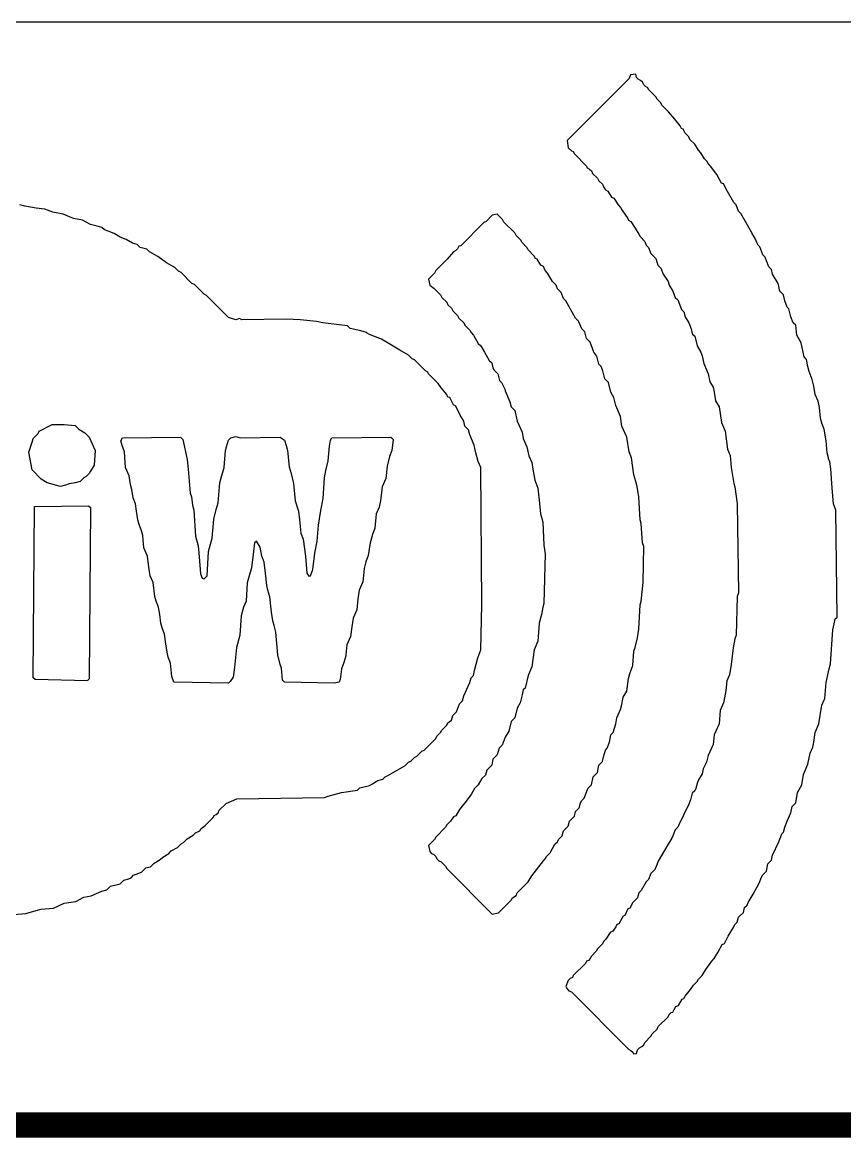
# Model space of a CAD drawing. Header units: millimetres. Extents: x -0.24 to 4.31, y 0 to 2.89.
# Drawn here: x 1.0138 to 1.1763, y -0.0025 to 0.218 of the extents above; entities that cross this region are included whole.
import ezdxf

# ---------------------------------------------------------------- set-up
doc = ezdxf.new("R2010")
doc.units = ezdxf.units.MM
doc.header["$MEASUREMENT"] = 0
for name, color, linetype in [('BottomLayer', 5, 'Continuous'), ('BottomOverlay', 54, 'Continuous'), ('Mechanical2', 216, 'Continuous'), ('TopLayer', 1, 'Continuous')]:
    doc.layers.add(name, color=color, linetype=linetype)

msp = doc.modelspace()

# ---------------------------------------------------------------- linework, layer by layer
at = {"layer": 'BottomLayer'}
msp.add_line((1.19086, 0.218), (0.32016, 0.218), dxfattribs=at)
at = {"layer": 'BottomOverlay'}
for p, q in [((1.13397, 0.2076), (1.13373, 0.20688)), ((1.13505, 0.20772), (1.13397, 0.2076)), ((1.13517, 0.20712), (1.13505, 0.20772)), ((1.13373, 0.20688), (1.12147, 0.19462)), ((1.13553, 0.20676), (1.13517, 0.20712)), ((1.13601, 0.20652), (1.13553, 0.20676)), ((1.13637, 0.20616), (1.13601, 0.20652)), ((1.13661, 0.20567), (1.13637, 0.20616)), ((1.13697, 0.20531), (1.13661, 0.20567)), ((1.13745, 0.20507), (1.13697, 0.20531)), ((1.13757, 0.20471), (1.13745, 0.20507)), ((1.13901, 0.20327), (1.13757, 0.20471)), ((1.13925, 0.20279), (1.13901, 0.20327)), ((1.13998, 0.20207), (1.13925, 0.20279)), ((1.14022, 0.20159), (1.13998, 0.20207)), ((1.14154, 0.20027), (1.14022, 0.20159)), ((1.14274, 0.19883), (1.14154, 0.20027)), ((1.14382, 0.19751), (1.14274, 0.19883)), ((1.14406, 0.19702), (1.14382, 0.19751)), ((1.14442, 0.1969), (1.14406, 0.19702)), ((1.14478, 0.19606), (1.14442, 0.1969)), ((1.12147, 0.19462), (1.12171, 0.19318)), ((1.1455, 0.19534), (1.14478, 0.19606)), ((1.14574, 0.19486), (1.1455, 0.19534)), ((1.1467, 0.1939), (1.14574, 0.19486)), ((1.12171, 0.19318), (1.12232, 0.19258)), ((1.12232, 0.19258), (1.12268, 0.19246)), ((1.12268, 0.19246), (1.12292, 0.19198)), ((1.12292, 0.19198), (1.12532, 0.18958)), ((1.14742, 0.1927), (1.1467, 0.1939)), ((1.1479, 0.19222), (1.14742, 0.1927)), ((1.14863, 0.19102), (1.1479, 0.19222)), ((1.14911, 0.19054), (1.14863, 0.19102)), ((1.14935, 0.19006), (1.14911, 0.19054)), ((1.14983, 0.18958), (1.14935, 0.19006)), ((1.12532, 0.18958), (1.12544, 0.18922)), ((1.12544, 0.18922), (1.12592, 0.18898)), ((1.12592, 0.18898), (1.12628, 0.18862)), ((1.12628, 0.18862), (1.12652, 0.18813)), ((1.12652, 0.18813), (1.12748, 0.18717)), ((1.15103, 0.18789), (1.14983, 0.18958)), ((1.15199, 0.18621), (1.15103, 0.18789)), ((1.12748, 0.18717), (1.12772, 0.18669)), ((1.12772, 0.18669), (1.12844, 0.18597)), ((1.12844, 0.18597), (1.12868, 0.18549)), ((1.12868, 0.18549), (1.12904, 0.18489)), ((1.15235, 0.18609), (1.15199, 0.18621)), ((1.15319, 0.18453), (1.15235, 0.18609)), ((1.12904, 0.18489), (1.12952, 0.18465)), ((1.12952, 0.18465), (1.13024, 0.18345)), ((1.13024, 0.18345), (1.13072, 0.18321)), ((1.13072, 0.18321), (1.13157, 0.18189)), ((1.15439, 0.18237), (1.15319, 0.18453)), ((1.01431, 0.18165), (1.01335, 0.18189)), ((1.01659, 0.18129), (1.01431, 0.18165)), ((1.01828, 0.18105), (1.01659, 0.18129)), ((1.01984, 0.18045), (1.01828, 0.18105)), ((1.13157, 0.18189), (1.13205, 0.18141)), ((1.13205, 0.18141), (1.13229, 0.18093)), ((1.13229, 0.18093), (1.13349, 0.17924)), ((1.15487, 0.18189), (1.15439, 0.18237)), ((1.15535, 0.18069), (1.15487, 0.18189)), ((1.02188, 0.18009), (1.01984, 0.18045)), ((1.02392, 0.17924), (1.02188, 0.18009)), ((1.02572, 0.17888), (1.02392, 0.17924)), ((1.02729, 0.17804), (1.02572, 0.17888)), ((1.1055, 0.17864), (1.10502, 0.1784)), ((1.1067, 0.17985), (1.1055, 0.17864)), ((1.10766, 0.18009), (1.1067, 0.17985)), ((1.10874, 0.179), (1.10766, 0.18009)), ((1.10898, 0.17852), (1.10874, 0.179)), ((1.13349, 0.17924), (1.13361, 0.17888)), ((1.13361, 0.17888), (1.13409, 0.17864)), ((1.13409, 0.17864), (1.13493, 0.17732)), ((1.15583, 0.18021), (1.15535, 0.18069)), ((1.1568, 0.17852), (1.15583, 0.18021)), ((1.02861, 0.17768), (1.02729, 0.17804)), ((1.02957, 0.17744), (1.02861, 0.17768)), ((1.03005, 0.17696), (1.02957, 0.17744)), ((1.03077, 0.17672), (1.03005, 0.17696)), ((1.03197, 0.17624), (1.03077, 0.17672)), ((1.10502, 0.1784), (1.10045, 0.17384)), ((1.11114, 0.17636), (1.10898, 0.17852)), ((1.13493, 0.17732), (1.13565, 0.17612)), ((1.158, 0.17636), (1.1568, 0.17852)), ((1.03317, 0.17552), (1.03197, 0.17624)), ((1.03437, 0.17504), (1.03317, 0.17552)), ((1.03557, 0.17432), (1.03437, 0.17504)), ((1.03654, 0.17408), (1.03557, 0.17432)), ((1.11138, 0.17588), (1.11114, 0.17636)), ((1.11234, 0.17492), (1.11138, 0.17588)), ((1.11258, 0.17444), (1.11234, 0.17492)), ((1.11355, 0.17348), (1.11258, 0.17444)), ((1.13565, 0.17612), (1.13589, 0.17564)), ((1.13589, 0.17564), (1.13685, 0.17468)), ((1.13685, 0.17468), (1.13709, 0.17396)), ((1.15872, 0.17516), (1.158, 0.17636)), ((1.15896, 0.17444), (1.15872, 0.17516)), ((1.1592, 0.17396), (1.15896, 0.17444)), ((1.03714, 0.17348), (1.03654, 0.17408)), ((1.03846, 0.17312), (1.03714, 0.17348)), ((1.03894, 0.17264), (1.03846, 0.17312)), ((1.04062, 0.17168), (1.03894, 0.17264)), ((1.09901, 0.17264), (1.09781, 0.1712)), ((1.09949, 0.17288), (1.09901, 0.17264)), ((1.09985, 0.17324), (1.09949, 0.17288)), ((1.10009, 0.17372), (1.09985, 0.17324)), ((1.10045, 0.17384), (1.10009, 0.17372)), ((1.11379, 0.173), (1.11355, 0.17348)), ((1.11499, 0.1718), (1.11379, 0.173)), ((1.13709, 0.17396), (1.13757, 0.17348)), ((1.13757, 0.17348), (1.13805, 0.17228)), ((1.13805, 0.17228), (1.13901, 0.17132)), ((1.15956, 0.1736), (1.1592, 0.17396)), ((1.16016, 0.17204), (1.15956, 0.1736)), ((1.16064, 0.17156), (1.16016, 0.17204)), ((1.0423, 0.17047), (1.04062, 0.17168)), ((1.04398, 0.16951), (1.0423, 0.17047)), ((1.09781, 0.1712), (1.09552, 0.16891)), ((1.11523, 0.17132), (1.11499, 0.1718)), ((1.11559, 0.1712), (1.11523, 0.17132)), ((1.11631, 0.16999), (1.11559, 0.1712)), ((1.11679, 0.16975), (1.11631, 0.16999)), ((1.13901, 0.17132), (1.13938, 0.16999)), ((1.13938, 0.16999), (1.13998, 0.16939)), ((1.16088, 0.17083), (1.16064, 0.17156)), ((1.16136, 0.16963), (1.16088, 0.17083)), ((1.04471, 0.16879), (1.04398, 0.16951)), ((1.04519, 0.16855), (1.04471, 0.16879)), ((1.04735, 0.16639), (1.04519, 0.16855)), ((1.09528, 0.16843), (1.09408, 0.16723)), ((1.09552, 0.16891), (1.09528, 0.16843)), ((1.11715, 0.16891), (1.11679, 0.16975)), ((1.11763, 0.16843), (1.11715, 0.16891)), ((1.11859, 0.16675), (1.11763, 0.16843)), ((1.13998, 0.16939), (1.14046, 0.16819)), ((1.14046, 0.16819), (1.14142, 0.16675)), ((1.16184, 0.16915), (1.16136, 0.16963)), ((1.16208, 0.16819), (1.16184, 0.16915)), ((1.16316, 0.16639), (1.16208, 0.16819)), ((1.04783, 0.16615), (1.04735, 0.16639)), ((1.04975, 0.16423), (1.04783, 0.16615)), ((1.09408, 0.16723), (1.09432, 0.16603)), ((1.09432, 0.16603), (1.09516, 0.16543)), ((1.09516, 0.16543), (1.09649, 0.16411)), ((1.11931, 0.16603), (1.11859, 0.16675)), ((1.11955, 0.16531), (1.11931, 0.16603)), ((1.14142, 0.16675), (1.14166, 0.16603)), ((1.14166, 0.16603), (1.14238, 0.16483)), ((1.16352, 0.16483), (1.16316, 0.16639)), ((1.05023, 0.16399), (1.04975, 0.16423)), ((1.05456, 0.15966), (1.05023, 0.16399)), ((1.09649, 0.16411), (1.09673, 0.16363)), ((1.09673, 0.16363), (1.09769, 0.16267)), ((1.12027, 0.16459), (1.11955, 0.16531)), ((1.12075, 0.16339), (1.12027, 0.16459)), ((1.12123, 0.16291), (1.12075, 0.16339)), ((1.14238, 0.16483), (1.14286, 0.16363)), ((1.14286, 0.16363), (1.14334, 0.16315)), ((1.16424, 0.16411), (1.16352, 0.16483)), ((1.16448, 0.16291), (1.16424, 0.16411)), ((1.09769, 0.16267), (1.09793, 0.16218)), ((1.09793, 0.16218), (1.09865, 0.16146)), ((1.09865, 0.16146), (1.09889, 0.16098)), ((1.09889, 0.16098), (1.09985, 0.16002)), ((1.12316, 0.15954), (1.12123, 0.16291)), ((1.14334, 0.16315), (1.14406, 0.16122)), ((1.14406, 0.16122), (1.14454, 0.16074)), ((1.16496, 0.1617), (1.16448, 0.16291)), ((1.16532, 0.16134), (1.16496, 0.1617)), ((1.16569, 0.15978), (1.16532, 0.16134)), ((1.056, 0.15918), (1.05456, 0.15966)), ((1.05672, 0.15942), (1.056, 0.15918)), ((1.0572, 0.15918), (1.05672, 0.15942)), ((1.06597, 0.1593), (1.0572, 0.15918)), ((1.06873, 0.15918), (1.06597, 0.1593)), ((1.07198, 0.15882), (1.06873, 0.15918)), ((1.07318, 0.15858), (1.07198, 0.15882)), ((1.09985, 0.16002), (1.10009, 0.15954)), ((1.10009, 0.15954), (1.10105, 0.15858)), ((1.12376, 0.15894), (1.12316, 0.15954)), ((1.12436, 0.15738), (1.12376, 0.15894)), ((1.14454, 0.16074), (1.14478, 0.15978)), ((1.14478, 0.15978), (1.1455, 0.15858)), ((1.16617, 0.15858), (1.16569, 0.15978)), ((1.07642, 0.15822), (1.07318, 0.15858)), ((1.0781, 0.15798), (1.07642, 0.15822)), ((1.07858, 0.1575), (1.0781, 0.15798)), ((1.08075, 0.15702), (1.07858, 0.1575)), ((1.08183, 0.15666), (1.08075, 0.15702)), ((1.08195, 0.15654), (1.08183, 0.15666)), ((1.10105, 0.15858), (1.10129, 0.1581)), ((1.10129, 0.1581), (1.10225, 0.15714)), ((1.10225, 0.15714), (1.10249, 0.15666)), ((1.10249, 0.15666), (1.10297, 0.15618)), ((1.12496, 0.15678), (1.12436, 0.15738)), ((1.12532, 0.15546), (1.12496, 0.15678)), ((1.1455, 0.15858), (1.14598, 0.15738)), ((1.14598, 0.15738), (1.14622, 0.15642)), ((1.16665, 0.1581), (1.16617, 0.15858)), ((1.16689, 0.15618), (1.16665, 0.1581)), ((1.08243, 0.1563), (1.08195, 0.15654)), ((1.08483, 0.15534), (1.08243, 0.1563)), ((1.08844, 0.15317), (1.08483, 0.15534)), ((1.10297, 0.15618), (1.10393, 0.1545)), ((1.10393, 0.1545), (1.10441, 0.15402)), ((1.12604, 0.15474), (1.12532, 0.15546)), ((1.12652, 0.15353), (1.12604, 0.15474)), ((1.14622, 0.15642), (1.1467, 0.15594)), ((1.1467, 0.15594), (1.14718, 0.15402)), ((1.16773, 0.15462), (1.16689, 0.15618)), ((1.16809, 0.15281), (1.16773, 0.15462)), ((1.09012, 0.15221), (1.08844, 0.15317)), ((1.09084, 0.15149), (1.09012, 0.15221)), ((1.10441, 0.15402), (1.10514, 0.15281)), ((1.10514, 0.15281), (1.1061, 0.15113)), ((1.12676, 0.15281), (1.12652, 0.15353)), ((1.12736, 0.15197), (1.12676, 0.15281)), ((1.14718, 0.15402), (1.1479, 0.15281)), ((1.1479, 0.15281), (1.14815, 0.15209)), ((1.16833, 0.15185), (1.16809, 0.15281)), ((1.09132, 0.15125), (1.09084, 0.15149)), ((1.09348, 0.14909), (1.09132, 0.15125)), ((1.1061, 0.15113), (1.10658, 0.15065)), ((1.10658, 0.15065), (1.10682, 0.14969)), ((1.12772, 0.15041), (1.12736, 0.15197)), ((1.1282, 0.14993), (1.12772, 0.15041)), ((1.14815, 0.15209), (1.14851, 0.15053)), ((1.14851, 0.15053), (1.14935, 0.14849)), ((1.16881, 0.15137), (1.16833, 0.15185)), ((1.16905, 0.14993), (1.16881, 0.15137)), ((1.09396, 0.14885), (1.09348, 0.14909)), ((1.09408, 0.14849), (1.09396, 0.14885)), ((1.096, 0.14657), (1.09408, 0.14849)), ((1.10682, 0.14969), (1.10706, 0.14921)), ((1.10706, 0.14921), (1.10778, 0.14849)), ((1.10778, 0.14849), (1.10814, 0.14717)), ((1.12856, 0.14909), (1.1282, 0.14993)), ((1.12892, 0.14753), (1.12856, 0.14909)), ((1.14935, 0.14849), (1.14971, 0.14693)), ((1.16929, 0.14897), (1.16905, 0.14993)), ((1.16989, 0.14741), (1.16929, 0.14897)), ((1.09661, 0.14573), (1.096, 0.14657)), ((1.09769, 0.1444), (1.09661, 0.14573)), ((1.10814, 0.14717), (1.1085, 0.14681)), ((1.1085, 0.14681), (1.10922, 0.14537)), ((1.12964, 0.14681), (1.12892, 0.14753)), ((1.13012, 0.14488), (1.12964, 0.14681)), ((1.14971, 0.14693), (1.15031, 0.14585)), ((1.15031, 0.14585), (1.15055, 0.14488)), ((1.17025, 0.14609), (1.16989, 0.14741)), ((1.17049, 0.1444), (1.17025, 0.14609)), ((1.09793, 0.14392), (1.09769, 0.1444)), ((1.09829, 0.1438), (1.09793, 0.14392)), ((1.09901, 0.14236), (1.09829, 0.1438)), ((1.10922, 0.14537), (1.10922, 0.14512)), ((1.10922, 0.14512), (1.11018, 0.14296)), ((1.13072, 0.1438), (1.13012, 0.14488)), ((1.13109, 0.14224), (1.13072, 0.1438)), ((1.15055, 0.14488), (1.15079, 0.1432)), ((1.17109, 0.14308), (1.17049, 0.1444)), ((1.09949, 0.14212), (1.09901, 0.14236)), ((1.10033, 0.14032), (1.09949, 0.14212)), ((1.11018, 0.14296), (1.11042, 0.142)), ((1.11042, 0.142), (1.11114, 0.14128)), ((1.11114, 0.14128), (1.11162, 0.13912)), ((1.13205, 0.14008), (1.13109, 0.14224)), ((1.15079, 0.1432), (1.15151, 0.142)), ((1.15151, 0.142), (1.15199, 0.13888)), ((1.17133, 0.14188), (1.17109, 0.14308)), ((1.17157, 0.13972), (1.17133, 0.14188)), ((1.10105, 0.13912), (1.10033, 0.14032)), ((1.10129, 0.13816), (1.10105, 0.13912)), ((1.11162, 0.13912), (1.11258, 0.13696)), ((1.13229, 0.13816), (1.13205, 0.14008)), ((1.17181, 0.13876), (1.17157, 0.13972)), ((1.01599, 0.13575), (1.01695, 0.13672)), ((1.01695, 0.13672), (1.01719, 0.1372)), ((1.01719, 0.1372), (1.01972, 0.13852)), ((1.01972, 0.13852), (1.02212, 0.13852)), ((1.02212, 0.13852), (1.02428, 0.13828)), ((1.02428, 0.13828), (1.025, 0.13756)), ((1.025, 0.13756), (1.0262, 0.13684)), ((1.0262, 0.13684), (1.02705, 0.13599)), ((1.10201, 0.13744), (1.10129, 0.13816)), ((1.10225, 0.13647), (1.10201, 0.13744)), ((1.11258, 0.13696), (1.11282, 0.13575)), ((1.13325, 0.13599), (1.13229, 0.13816)), ((1.15199, 0.13888), (1.15271, 0.1372)), ((1.15271, 0.1372), (1.15319, 0.13359)), ((1.17229, 0.13756), (1.17181, 0.13876)), ((1.17265, 0.13527), (1.17229, 0.13756)), ((1.01515, 0.13299), (1.01575, 0.13503)), ((1.01575, 0.13503), (1.01599, 0.13575)), ((1.02705, 0.13599), (1.02825, 0.13335)), ((1.03329, 0.13527), (1.03365, 0.13587)), ((1.03353, 0.13431), (1.03329, 0.13527)), ((1.03365, 0.13587), (1.04507, 0.13599)), ((1.04507, 0.13599), (1.04555, 0.13551)), ((1.04555, 0.13551), (1.04639, 0.13155)), ((1.0542, 0.13407), (1.05456, 0.13539)), ((1.05456, 0.13539), (1.05504, 0.13587)), ((1.05504, 0.13587), (1.056, 0.13611)), ((1.056, 0.13611), (1.05696, 0.13587)), ((1.05696, 0.13587), (1.06477, 0.13599)), ((1.06477, 0.13599), (1.06561, 0.13539)), ((1.06561, 0.13539), (1.06597, 0.13431)), ((1.0745, 0.13419), (1.07474, 0.13539)), ((1.07474, 0.13539), (1.07498, 0.13587)), ((1.07498, 0.13587), (1.08663, 0.13599)), ((1.08663, 0.13599), (1.08711, 0.13551)), ((1.08711, 0.13551), (1.08687, 0.13335)), ((1.10309, 0.13443), (1.10225, 0.13647)), ((1.11282, 0.13575), (1.11355, 0.13407)), ((1.13373, 0.13311), (1.13325, 0.13599)), ((1.17289, 0.13287), (1.17265, 0.13527)), ((1.01575, 0.12951), (1.01515, 0.13299)), ((1.02825, 0.13335), (1.02801, 0.13047)), ((1.03401, 0.13311), (1.03353, 0.13431)), ((1.03425, 0.12999), (1.03401, 0.13311)), ((1.05372, 0.12999), (1.05396, 0.13335)), ((1.05396, 0.13335), (1.0542, 0.13407)), ((1.06597, 0.13431), (1.06621, 0.13335)), ((1.06621, 0.13335), (1.06657, 0.13011)), ((1.07426, 0.13131), (1.0745, 0.13419)), ((1.08687, 0.13335), (1.08639, 0.13215)), ((1.10345, 0.13287), (1.10309, 0.13443)), ((1.10393, 0.13119), (1.10345, 0.13287)), ((1.11355, 0.13407), (1.11391, 0.13227)), ((1.13421, 0.13191), (1.13373, 0.13311)), ((1.15319, 0.13359), (1.15367, 0.13239)), ((1.15367, 0.13239), (1.15391, 0.12999)), ((1.17313, 0.13191), (1.17289, 0.13287)), ((1.02801, 0.13047), (1.02729, 0.12927)), ((1.04639, 0.13155), (1.04663, 0.12963)), ((1.06657, 0.13011), (1.06693, 0.12879)), ((1.07378, 0.12939), (1.07426, 0.13131)), ((1.08591, 0.13023), (1.08567, 0.12782)), ((1.08639, 0.13215), (1.08591, 0.13023)), ((1.10441, 0.12999), (1.10393, 0.13119)), ((1.11391, 0.13227), (1.11451, 0.13095)), ((1.11451, 0.13095), (1.11475, 0.12927)), ((1.13469, 0.12855), (1.13421, 0.13191)), ((1.17313, 0.13167), (1.17313, 0.13191)), ((1.17337, 0.13119), (1.17313, 0.13167)), ((1.17361, 0.12975), (1.17337, 0.13119)), ((1.01755, 0.1277), (1.01575, 0.12951)), ((1.02596, 0.12795), (1.02524, 0.12722)), ((1.02644, 0.12819), (1.02596, 0.12795)), ((1.02705, 0.12879), (1.02644, 0.12819)), ((1.02729, 0.12927), (1.02705, 0.12879)), ((1.03497, 0.12831), (1.03425, 0.12999)), ((1.03521, 0.12662), (1.03497, 0.12831)), ((1.04663, 0.12963), (1.04699, 0.12494)), ((1.05288, 0.12698), (1.05312, 0.12795)), ((1.05312, 0.12795), (1.05372, 0.12999)), ((1.06693, 0.12879), (1.06741, 0.12686)), ((1.0733, 0.12386), (1.07354, 0.12795)), ((1.07354, 0.12795), (1.07378, 0.12939)), ((1.10465, 0.10284), (1.10441, 0.12999)), ((1.11475, 0.12927), (1.11511, 0.12746)), ((1.13505, 0.12722), (1.13469, 0.12855)), ((1.15391, 0.12999), (1.15439, 0.12686)), ((1.17385, 0.1259), (1.17361, 0.12975)), ((1.01876, 0.12698), (1.01755, 0.1277)), ((1.0214, 0.12626), (1.01876, 0.12698)), ((1.02236, 0.1265), (1.0214, 0.12626)), ((1.02308, 0.12674), (1.02236, 0.1265)), ((1.02428, 0.12698), (1.02308, 0.12674)), ((1.02524, 0.12722), (1.02428, 0.12698)), ((1.03545, 0.12566), (1.03521, 0.12662)), ((1.05251, 0.12302), (1.05288, 0.12698)), ((1.06741, 0.12686), (1.06777, 0.12338)), ((1.08495, 0.12614), (1.08459, 0.12338)), ((1.08567, 0.12782), (1.08495, 0.12614)), ((1.11511, 0.12746), (1.11571, 0.1259)), ((1.11571, 0.1259), (1.11595, 0.1235)), ((1.13529, 0.12626), (1.13505, 0.12722)), ((1.13565, 0.12422), (1.13529, 0.12626)), ((1.15439, 0.12686), (1.15463, 0.12614)), ((1.15463, 0.12614), (1.15511, 0.12278)), ((1.1741, 0.12278), (1.17385, 0.1259)), ((1.0357, 0.12398), (1.03545, 0.12566)), ((1.03618, 0.12278), (1.0357, 0.12398)), ((1.04699, 0.12494), (1.04723, 0.12422)), ((1.04723, 0.12422), (1.04747, 0.12254)), ((1.07282, 0.12146), (1.0733, 0.12386)), ((1.11595, 0.1235), (1.11619, 0.12086)), ((1.13589, 0.11966), (1.13565, 0.12422)), ((1.01599, 0.08842), (1.01623, 0.1223)), ((1.01623, 0.1223), (1.02693, 0.12242)), ((1.02693, 0.12242), (1.02729, 0.12206)), ((1.02729, 0.12206), (1.02705, 0.08818)), ((1.03642, 0.12134), (1.03618, 0.12278)), ((1.03666, 0.11966), (1.03642, 0.12134)), ((1.04747, 0.12254), (1.04771, 0.12158)), ((1.04771, 0.12158), (1.04807, 0.11641)), ((1.05167, 0.11978), (1.05215, 0.1217)), ((1.05215, 0.1217), (1.05251, 0.12302)), ((1.06777, 0.12338), (1.06837, 0.12134)), ((1.06837, 0.12134), (1.06861, 0.11966)), ((1.07234, 0.11857), (1.07282, 0.12146)), ((1.08435, 0.12218), (1.08375, 0.12086)), ((1.08459, 0.12338), (1.08435, 0.12218)), ((1.15511, 0.12278), (1.15535, 0.10524)), ((1.17458, 0.12158), (1.1741, 0.12278)), ((1.17482, 0.10043), (1.17458, 0.12158)), ((1.0369, 0.11869), (1.03666, 0.11966)), ((1.05131, 0.11605), (1.05167, 0.11978)), ((1.06861, 0.11966), (1.06885, 0.11701)), ((1.08375, 0.12086), (1.08351, 0.11797)), ((1.11619, 0.12086), (1.11643, 0.12014)), ((1.11643, 0.12014), (1.11667, 0.11917)), ((1.11667, 0.11917), (1.11691, 0.11461)), ((1.13613, 0.11893), (1.13589, 0.11966)), ((1.03738, 0.11749), (1.0369, 0.11869)), ((1.03762, 0.11653), (1.03738, 0.11749)), ((1.06885, 0.11701), (1.06933, 0.11581)), ((1.0721, 0.11545), (1.07234, 0.11857)), ((1.08351, 0.11797), (1.08303, 0.11677)), ((1.13637, 0.11509), (1.13613, 0.11893)), ((1.03786, 0.11413), (1.03762, 0.11653)), ((1.04807, 0.11641), (1.04855, 0.11449)), ((1.05083, 0.11413), (1.05131, 0.11605)), ((1.05972, 0.11509), (1.05948, 0.11341)), ((1.06008, 0.11545), (1.05972, 0.11509)), ((1.0608, 0.11425), (1.06008, 0.11545)), ((1.06933, 0.11581), (1.06981, 0.11245)), ((1.07162, 0.11305), (1.0721, 0.11545)), ((1.08255, 0.11509), (1.08219, 0.11257)), ((1.08303, 0.11677), (1.08255, 0.11509)), ((1.13661, 0.11437), (1.13637, 0.11509)), ((1.03858, 0.11245), (1.03786, 0.11413)), ((1.04855, 0.11449), (1.04879, 0.11233)), ((1.05035, 0.1086), (1.05059, 0.11341)), ((1.05059, 0.11341), (1.05083, 0.11413)), ((1.05948, 0.11341), (1.05912, 0.11016)), ((1.06116, 0.11245), (1.0608, 0.11425)), ((1.07126, 0.1098), (1.07162, 0.11305)), ((1.08219, 0.11257), (1.08171, 0.11137)), ((1.11691, 0.11461), (1.11715, 0.11293)), ((1.11715, 0.11293), (1.11691, 0.10308)), ((1.13649, 0.10728), (1.13661, 0.11437)), ((1.03882, 0.11028), (1.03858, 0.11245)), ((1.03906, 0.1086), (1.03882, 0.11028)), ((1.04879, 0.11233), (1.04903, 0.10896)), ((1.06165, 0.11125), (1.06116, 0.11245)), ((1.06189, 0.10908), (1.06165, 0.11125)), ((1.06981, 0.11245), (1.07005, 0.10908)), ((1.08171, 0.11137), (1.08135, 0.11004)), ((1.03966, 0.10728), (1.03906, 0.1086)), ((1.04903, 0.10896), (1.04939, 0.10812)), ((1.04939, 0.10812), (1.04975, 0.108)), ((1.04975, 0.108), (1.05035, 0.1086)), ((1.05852, 0.10812), (1.05828, 0.10716)), ((1.05912, 0.11016), (1.05852, 0.10812)), ((1.06213, 0.10668), (1.06189, 0.10908)), ((1.07005, 0.10908), (1.07042, 0.10848)), ((1.07042, 0.10848), (1.07078, 0.1086)), ((1.07078, 0.1086), (1.07126, 0.1098)), ((1.08135, 0.11004), (1.08111, 0.1074)), ((1.04002, 0.10452), (1.03966, 0.10728)), ((1.05828, 0.10716), (1.05804, 0.10356)), ((1.06237, 0.10572), (1.06213, 0.10668)), ((1.08111, 0.1074), (1.08039, 0.10572)), ((1.13613, 0.10356), (1.13649, 0.10728)), ((1.04026, 0.10356), (1.04002, 0.10452)), ((1.06273, 0.1044), (1.06237, 0.10572)), ((1.06309, 0.10139), (1.06273, 0.1044)), ((1.08015, 0.10404), (1.07991, 0.10187)), ((1.08039, 0.10572), (1.08015, 0.10404)), ((1.15511, 0.10452), (1.15487, 0.09683)), ((1.15535, 0.10524), (1.15511, 0.10452)), ((1.04074, 0.10236), (1.04026, 0.10356)), ((1.04098, 0.10091), (1.04074, 0.10236)), ((1.05756, 0.10236), (1.05708, 0.10067)), ((1.05804, 0.10356), (1.05756, 0.10236)), ((1.07991, 0.10187), (1.07919, 0.10019)), ((1.10441, 0.09395), (1.10465, 0.10284)), ((1.11667, 0.10236), (1.11643, 0.10091)), ((1.11691, 0.10308), (1.11667, 0.10236)), ((1.13565, 0.09803), (1.13589, 0.10284)), ((1.13589, 0.10284), (1.13613, 0.10356)), ((1.04122, 0.09923), (1.04098, 0.10091)), ((1.04146, 0.09827), (1.04122, 0.09923)), ((1.05708, 0.10067), (1.05684, 0.09683)), ((1.06333, 0.09971), (1.06309, 0.10139)), ((1.06357, 0.09875), (1.06333, 0.09971)), ((1.07919, 0.10019), (1.07895, 0.09851)), ((1.11595, 0.09923), (1.11571, 0.09563)), ((1.11619, 0.10019), (1.11595, 0.09923)), ((1.11643, 0.10091), (1.11619, 0.10019)), ((1.17422, 0.09911), (1.17446, 0.10007)), ((1.17446, 0.10007), (1.17482, 0.10043)), ((1.04194, 0.09707), (1.04146, 0.09827)), ((1.04218, 0.09515), (1.04194, 0.09707)), ((1.06393, 0.09743), (1.06357, 0.09875)), ((1.06429, 0.09298), (1.06393, 0.09743)), ((1.07895, 0.09851), (1.0787, 0.09659)), ((1.13541, 0.09635), (1.13565, 0.09803)), ((1.17349, 0.09118), (1.17397, 0.09791)), ((1.17397, 0.09791), (1.17422, 0.09911)), ((1.04242, 0.09347), (1.04218, 0.09515)), ((1.05636, 0.09515), (1.05612, 0.09443)), ((1.0566, 0.09611), (1.05636, 0.09515)), ((1.05684, 0.09683), (1.0566, 0.09611)), ((1.07798, 0.09491), (1.07774, 0.09298)), ((1.0787, 0.09659), (1.07798, 0.09491)), ((1.11571, 0.09563), (1.11499, 0.09395)), ((1.13493, 0.09443), (1.13541, 0.09635)), ((1.15463, 0.09611), (1.15427, 0.09431)), ((1.15487, 0.09683), (1.15463, 0.09611)), ((1.04266, 0.0925), (1.04242, 0.09347)), ((1.05612, 0.09443), (1.05576, 0.09046)), ((1.06477, 0.09106), (1.06429, 0.09298)), ((1.07774, 0.09274), (1.07738, 0.09142)), ((1.07774, 0.09298), (1.07774, 0.09274)), ((1.10381, 0.09238), (1.10441, 0.09395)), ((1.11499, 0.09395), (1.11451, 0.09058)), ((1.13445, 0.09082), (1.13469, 0.09371)), ((1.13469, 0.09371), (1.13493, 0.09443)), ((1.15427, 0.09431), (1.15391, 0.09106)), ((1.04314, 0.0913), (1.04266, 0.0925)), ((1.04338, 0.08866), (1.04314, 0.0913)), ((1.05576, 0.09046), (1.05552, 0.08854)), ((1.06501, 0.09034), (1.06477, 0.09106)), ((1.07738, 0.09142), (1.0769, 0.09022)), ((1.10321, 0.08986), (1.10381, 0.09238)), ((1.11451, 0.09058), (1.11379, 0.0889)), ((1.13385, 0.08926), (1.13445, 0.09082)), ((1.15391, 0.09106), (1.15355, 0.08902)), ((1.17325, 0.09022), (1.17349, 0.09118)), ((1.01635, 0.08806), (1.01599, 0.08842)), ((1.04374, 0.08758), (1.04338, 0.08866)), ((1.05552, 0.08854), (1.05492, 0.0877)), ((1.06525, 0.08794), (1.06501, 0.09034)), ((1.0769, 0.09022), (1.07666, 0.08806)), ((1.10225, 0.08746), (1.10249, 0.08842)), ((1.10249, 0.08842), (1.10297, 0.0889)), ((1.10297, 0.0889), (1.10321, 0.08986)), ((1.11379, 0.0889), (1.11318, 0.08638)), ((1.13325, 0.08578), (1.13361, 0.0883)), ((1.13361, 0.0883), (1.13385, 0.08926)), ((1.15355, 0.08902), (1.15307, 0.08782)), ((1.17265, 0.08746), (1.17325, 0.09022)), ((1.02668, 0.08782), (1.01635, 0.08806)), ((1.0268, 0.08794), (1.02668, 0.08782)), ((1.02705, 0.08818), (1.0268, 0.08794)), ((1.05456, 0.08734), (1.04374, 0.08758)), ((1.05492, 0.0877), (1.05456, 0.08734)), ((1.06561, 0.08758), (1.06525, 0.08794)), ((1.07546, 0.08734), (1.06561, 0.08758)), ((1.07642, 0.08758), (1.07546, 0.08734)), ((1.07666, 0.08806), (1.07642, 0.08758)), ((1.10105, 0.08482), (1.10225, 0.08746)), ((1.11282, 0.08602), (1.11258, 0.08506)), ((1.11318, 0.08638), (1.11282, 0.08602)), ((1.15307, 0.08782), (1.15283, 0.0859)), ((1.17241, 0.08433), (1.17265, 0.08746)), ((1.10021, 0.08325), (1.10081, 0.08385)), ((1.10081, 0.08385), (1.10105, 0.08482)), ((1.11258, 0.08506), (1.11222, 0.08349)), ((1.13229, 0.08313), (1.13253, 0.08457)), ((1.13253, 0.08457), (1.13325, 0.08578)), ((1.15259, 0.08445), (1.15235, 0.08349)), ((1.15283, 0.0859), (1.15259, 0.08445)), ((1.17181, 0.08301), (1.17241, 0.08433)), ((1.09889, 0.08097), (1.09961, 0.08169)), ((1.09961, 0.08169), (1.10021, 0.08325)), ((1.11162, 0.08241), (1.11114, 0.08049)), ((1.11222, 0.08349), (1.11162, 0.08241)), ((1.13133, 0.08049), (1.13205, 0.08217)), ((1.13205, 0.08217), (1.13229, 0.08313)), ((1.15175, 0.08193), (1.15151, 0.07929)), ((1.15235, 0.08349), (1.15175, 0.08193)), ((1.17145, 0.08097), (1.17181, 0.08301)), ((1.09769, 0.07905), (1.09793, 0.07953)), ((1.09793, 0.07953), (1.09865, 0.08001)), ((1.09865, 0.08001), (1.09889, 0.08097)), ((1.11042, 0.07977), (1.10994, 0.07785)), ((1.11114, 0.08049), (1.11042, 0.07977)), ((1.13109, 0.07929), (1.13133, 0.08049)), ((1.17121, 0.07929), (1.17145, 0.08097)), ((1.09576, 0.07689), (1.09649, 0.07761)), ((1.09649, 0.07761), (1.09673, 0.07809)), ((1.09673, 0.07809), (1.09769, 0.07905)), ((1.10994, 0.07785), (1.10922, 0.07665)), ((1.13012, 0.07713), (1.1306, 0.07761)), ((1.1306, 0.07761), (1.13109, 0.07929)), ((1.15151, 0.07929), (1.15055, 0.07713)), ((1.17025, 0.07568), (1.17049, 0.07761)), ((1.17049, 0.07761), (1.17121, 0.07929)), ((1.09324, 0.07412), (1.09552, 0.07641)), ((1.09552, 0.07641), (1.09576, 0.07689)), ((1.10862, 0.07508), (1.10802, 0.07448)), ((1.10922, 0.07665), (1.10862, 0.07508)), ((1.1294, 0.07448), (1.12988, 0.07568)), ((1.12988, 0.07568), (1.13012, 0.07713)), ((1.15031, 0.0752), (1.14935, 0.07304)), ((1.15055, 0.07713), (1.15031, 0.0752)), ((1.17001, 0.07472), (1.17025, 0.07568)), ((1.09132, 0.07268), (1.0918, 0.07292)), ((1.0918, 0.07292), (1.09276, 0.07388)), ((1.09276, 0.07388), (1.09324, 0.07412)), ((1.10766, 0.07316), (1.10682, 0.07232)), ((1.10802, 0.07448), (1.10766, 0.07316)), ((1.12844, 0.07184), (1.12868, 0.0728)), ((1.12868, 0.0728), (1.12904, 0.07412)), ((1.12904, 0.07412), (1.1294, 0.07448)), ((1.14935, 0.07304), (1.14899, 0.07172)), ((1.16905, 0.07136), (1.16953, 0.07352)), ((1.16953, 0.07352), (1.17001, 0.07472)), ((1.08603, 0.06908), (1.0894, 0.071)), ((1.0894, 0.071), (1.09012, 0.07172)), ((1.09012, 0.07172), (1.0906, 0.07196)), ((1.0906, 0.07196), (1.09132, 0.07268)), ((1.10658, 0.07112), (1.10562, 0.07016)), ((1.10682, 0.07232), (1.10658, 0.07112)), ((1.12748, 0.06968), (1.12772, 0.07112)), ((1.12772, 0.07112), (1.12844, 0.07184)), ((1.14899, 0.07172), (1.14839, 0.0704)), ((1.16821, 0.06932), (1.16905, 0.07136)), ((1.08411, 0.06812), (1.08507, 0.06836)), ((1.08507, 0.06836), (1.08555, 0.06884)), ((1.08555, 0.06884), (1.08603, 0.06908)), ((1.10465, 0.06848), (1.10393, 0.06727)), ((1.10538, 0.0692), (1.10465, 0.06848)), ((1.10562, 0.07016), (1.10538, 0.0692)), ((1.12628, 0.06727), (1.12664, 0.06884)), ((1.12664, 0.06884), (1.12748, 0.06968)), ((1.14815, 0.06944), (1.14742, 0.06824)), ((1.14839, 0.0704), (1.14815, 0.06944)), ((1.16785, 0.06727), (1.16821, 0.06932)), ((1.0769, 0.06571), (1.08003, 0.06619)), ((1.08003, 0.06619), (1.08051, 0.06667)), ((1.08051, 0.06667), (1.08243, 0.06715)), ((1.08243, 0.06715), (1.08291, 0.06739)), ((1.08291, 0.06739), (1.08411, 0.06812)), ((1.10321, 0.06655), (1.10249, 0.06535)), ((1.10393, 0.06727), (1.10321, 0.06655)), ((1.12532, 0.06583), (1.12556, 0.06655)), ((1.12556, 0.06655), (1.12628, 0.06727)), ((1.14694, 0.06655), (1.1467, 0.06607)), ((1.14718, 0.06752), (1.14694, 0.06655)), ((1.14742, 0.06824), (1.14718, 0.06752)), ((1.16701, 0.06571), (1.16785, 0.06727)), ((1.05408, 0.06355), (1.05624, 0.06451)), ((1.05624, 0.06451), (1.07354, 0.06475)), ((1.07354, 0.06475), (1.07426, 0.06499)), ((1.07426, 0.06499), (1.0769, 0.06571)), ((1.10249, 0.06535), (1.10129, 0.06367)), ((1.12412, 0.06367), (1.12436, 0.06415)), ((1.12436, 0.06415), (1.12484, 0.06463)), ((1.12484, 0.06463), (1.12532, 0.06583)), ((1.14586, 0.06427), (1.1455, 0.06343)), ((1.14622, 0.06559), (1.14586, 0.06427)), ((1.1467, 0.06607), (1.14622, 0.06559)), ((1.16665, 0.06367), (1.16701, 0.06571)), ((1.05215, 0.06139), (1.05251, 0.06175)), ((1.05251, 0.06175), (1.05275, 0.06223)), ((1.05275, 0.06223), (1.05408, 0.06355)), ((1.10021, 0.06235), (1.09949, 0.06115)), ((1.10129, 0.06367), (1.10021, 0.06235)), ((1.12292, 0.06103), (1.12316, 0.06199)), ((1.12316, 0.06199), (1.12388, 0.06271)), ((1.12388, 0.06271), (1.12412, 0.06367)), ((1.1455, 0.06343), (1.14358, 0.05935)), ((1.16496, 0.06007), (1.16569, 0.06175)), ((1.16569, 0.06175), (1.16593, 0.06295)), ((1.16593, 0.06295), (1.16665, 0.06367)), ((1.04999, 0.05923), (1.05155, 0.06079)), ((1.05155, 0.06079), (1.05167, 0.06115)), ((1.05167, 0.06115), (1.05215, 0.06139)), ((1.09841, 0.06007), (1.09769, 0.05935)), ((1.09901, 0.06091), (1.09841, 0.06007)), ((1.09949, 0.06115), (1.09901, 0.06091)), ((1.12171, 0.05911), (1.12195, 0.06007)), ((1.12195, 0.06007), (1.12292, 0.06103)), ((1.16448, 0.05887), (1.16496, 0.06007)), ((1.04759, 0.0573), (1.04807, 0.05778)), ((1.04807, 0.05778), (1.04891, 0.05814)), ((1.04891, 0.05814), (1.04915, 0.05862)), ((1.04915, 0.05862), (1.04999, 0.05923)), ((1.09745, 0.05887), (1.09552, 0.05694)), ((1.09769, 0.05935), (1.09745, 0.05887)), ((1.12051, 0.05718), (1.12075, 0.05814)), ((1.12075, 0.05814), (1.12171, 0.05911)), ((1.14286, 0.05838), (1.14238, 0.05718)), ((1.14334, 0.05887), (1.14286, 0.05838)), ((1.14358, 0.05935), (1.14334, 0.05887)), ((1.16328, 0.05598), (1.16388, 0.05754)), ((1.16388, 0.05754), (1.16424, 0.0579)), ((1.16424, 0.0579), (1.16448, 0.05887)), ((1.04447, 0.0549), (1.04519, 0.05562)), ((1.04519, 0.05562), (1.04567, 0.05586)), ((1.04567, 0.05586), (1.04639, 0.05658)), ((1.04639, 0.05658), (1.04759, 0.0573)), ((1.09528, 0.05646), (1.09408, 0.05526)), ((1.09408, 0.05526), (1.09432, 0.05406)), ((1.09552, 0.05694), (1.09528, 0.05646)), ((1.11811, 0.05382), (1.11907, 0.0555)), ((1.11907, 0.0555), (1.11955, 0.05598)), ((1.11955, 0.05598), (1.11979, 0.05646)), ((1.11979, 0.05646), (1.12051, 0.05718)), ((1.14142, 0.0555), (1.1395, 0.05214)), ((1.14214, 0.0567), (1.14142, 0.0555)), ((1.14238, 0.05718), (1.14214, 0.0567)), ((1.16208, 0.05334), (1.16328, 0.05598)), ((1.0411, 0.0525), (1.04158, 0.05298)), ((1.04158, 0.05298), (1.04278, 0.0537)), ((1.04278, 0.0537), (1.04326, 0.05418)), ((1.04326, 0.05418), (1.04447, 0.0549)), ((1.09432, 0.05406), (1.09468, 0.0537)), ((1.09468, 0.0537), (1.09516, 0.05346)), ((1.09516, 0.05346), (1.09552, 0.0531)), ((1.09552, 0.0531), (1.09576, 0.05262)), ((1.11715, 0.05262), (1.11739, 0.0531)), ((1.11739, 0.0531), (1.11811, 0.05382)), ((1.16184, 0.05238), (1.16208, 0.05334)), ((1.03738, 0.04997), (1.03822, 0.05082)), ((1.03822, 0.05082), (1.03918, 0.05106)), ((1.03918, 0.05106), (1.0399, 0.05178)), ((1.0399, 0.05178), (1.0411, 0.0525)), ((1.09576, 0.05262), (1.09613, 0.05226)), ((1.09613, 0.05226), (1.09661, 0.05202)), ((1.09661, 0.05202), (1.09745, 0.05118)), ((1.09745, 0.05118), (1.09769, 0.0507)), ((1.11451, 0.04925), (1.11679, 0.05226)), ((1.11679, 0.05226), (1.11715, 0.05262)), ((1.13901, 0.05094), (1.13877, 0.05046)), ((1.1395, 0.05214), (1.13901, 0.05094)), ((1.16088, 0.05022), (1.16112, 0.05166)), ((1.16112, 0.05166), (1.16184, 0.05238)), ((1.03389, 0.04841), (1.03485, 0.04865)), ((1.03485, 0.04865), (1.03533, 0.04889)), ((1.03533, 0.04889), (1.03582, 0.04937)), ((1.03582, 0.04937), (1.03738, 0.04997)), ((1.09769, 0.0507), (1.1067, 0.04169)), ((1.11379, 0.04805), (1.11451, 0.04925)), ((1.13757, 0.04853), (1.13709, 0.04805)), ((1.13805, 0.04973), (1.13757, 0.04853)), ((1.13877, 0.05046), (1.13805, 0.04973)), ((1.15944, 0.04781), (1.15992, 0.04901)), ((1.15992, 0.04901), (1.16016, 0.04949)), ((1.16016, 0.04949), (1.16088, 0.05022)), ((1.02957, 0.04625), (1.03053, 0.04649)), ((1.03053, 0.04649), (1.03125, 0.04721)), ((1.03125, 0.04721), (1.03317, 0.04769)), ((1.03317, 0.04769), (1.03389, 0.04841)), ((1.11162, 0.04589), (1.11379, 0.04805)), ((1.13613, 0.04637), (1.13565, 0.04589)), ((1.13709, 0.04805), (1.13613, 0.04637)), ((1.15824, 0.04565), (1.15944, 0.04781)), ((1.02212, 0.04385), (1.0244, 0.04421)), ((1.0244, 0.04421), (1.02596, 0.04505)), ((1.02596, 0.04505), (1.02741, 0.04529)), ((1.02741, 0.04529), (1.02957, 0.04625)), ((1.1079, 0.04193), (1.11042, 0.04445)), ((1.11042, 0.04445), (1.11066, 0.04493)), ((1.11066, 0.04493), (1.11138, 0.04541)), ((1.11138, 0.04541), (1.11162, 0.04589)), ((1.13541, 0.04493), (1.13445, 0.04397)), ((1.13565, 0.04589), (1.13541, 0.04493)), ((1.15728, 0.04397), (1.15824, 0.04565)), ((1.01455, 0.04181), (1.01659, 0.04241)), ((1.01659, 0.04241), (1.01755, 0.04265)), ((1.01755, 0.04265), (1.01996, 0.04289)), ((1.01996, 0.04289), (1.02212, 0.04385)), ((1.1067, 0.04169), (1.1079, 0.04193)), ((1.13349, 0.04277), (1.13289, 0.04145)), ((1.13385, 0.04289), (1.13349, 0.04277)), ((1.13445, 0.04397), (1.13385, 0.04289)), ((1.15535, 0.04108), (1.15631, 0.04205)), ((1.15631, 0.04205), (1.15655, 0.04301)), ((1.15655, 0.04301), (1.15704, 0.04349)), ((1.15704, 0.04349), (1.15728, 0.04397)), ((1.00962, 0.04145), (1.01455, 0.04181)), ((1.13169, 0.03976), (1.13133, 0.03964)), ((1.13229, 0.04084), (1.13169, 0.03976)), ((1.13253, 0.04132), (1.13229, 0.04084)), ((1.13289, 0.04145), (1.13253, 0.04132)), ((1.15463, 0.03964), (1.15511, 0.04012)), ((1.15511, 0.04012), (1.15535, 0.04108)), ((1.13, 0.03808), (1.12916, 0.03676)), ((1.13048, 0.03832), (1.13, 0.03808)), ((1.13109, 0.03916), (1.13048, 0.03832)), ((1.13133, 0.03964), (1.13109, 0.03916)), ((1.15331, 0.03736), (1.15439, 0.03916)), ((1.15439, 0.03916), (1.15463, 0.03964)), ((1.12844, 0.0358), (1.12748, 0.03484)), ((1.12868, 0.03628), (1.12844, 0.0358)), ((1.12916, 0.03676), (1.12868, 0.03628)), ((1.15127, 0.03412), (1.15211, 0.03568)), ((1.15211, 0.03568), (1.15259, 0.03592)), ((1.15259, 0.03592), (1.15331, 0.03736)), ((1.12628, 0.0334), (1.12604, 0.03292)), ((1.12724, 0.03436), (1.12628, 0.0334)), ((1.12748, 0.03484), (1.12724, 0.03436)), ((1.15055, 0.03292), (1.15127, 0.03412)), ((1.12508, 0.03195), (1.12268, 0.02955)), ((1.12532, 0.03243), (1.12508, 0.03195)), ((1.12568, 0.03255), (1.12532, 0.03243)), ((1.12604, 0.03292), (1.12568, 0.03255)), ((1.14887, 0.03075), (1.15007, 0.03243)), ((1.15007, 0.03243), (1.15055, 0.03292)), ((1.12207, 0.02895), (1.12171, 0.02859)), ((1.12256, 0.02919), (1.12207, 0.02895)), ((1.12268, 0.02955), (1.12256, 0.02919)), ((1.14718, 0.02835), (1.14742, 0.02883)), ((1.14742, 0.02883), (1.14815, 0.02955)), ((1.14815, 0.02955), (1.14887, 0.03075)), ((1.12171, 0.02859), (1.12123, 0.02739)), ((1.12123, 0.02739), (1.12147, 0.02691)), ((1.12147, 0.02691), (1.12183, 0.02655)), ((1.12183, 0.02655), (1.12232, 0.02631)), ((1.14478, 0.02547), (1.14586, 0.02679)), ((1.14586, 0.02679), (1.14646, 0.02763)), ((1.14646, 0.02763), (1.14718, 0.02835)), ((1.12232, 0.02631), (1.13361, 0.01501)), ((1.14346, 0.02366), (1.14418, 0.02487)), ((1.14418, 0.02487), (1.14454, 0.02499)), ((1.14454, 0.02499), (1.14478, 0.02547)), ((1.14166, 0.02186), (1.14202, 0.02222)), ((1.14202, 0.02222), (1.14238, 0.02234)), ((1.14238, 0.02234), (1.14262, 0.02282)), ((1.14262, 0.02282), (1.14298, 0.02342)), ((1.14298, 0.02342), (1.14346, 0.02366)), ((1.1395, 0.01946), (1.14142, 0.02138)), ((1.14142, 0.02138), (1.14166, 0.02186)), ((1.13805, 0.01754), (1.13829, 0.01802)), ((1.13829, 0.01802), (1.13925, 0.01898)), ((1.13925, 0.01898), (1.1395, 0.01946)), ((1.13577, 0.01525), (1.13625, 0.0155)), ((1.13625, 0.0155), (1.13661, 0.01586)), ((1.13661, 0.01586), (1.13685, 0.01634)), ((1.13685, 0.01634), (1.13805, 0.01754)), ((1.13361, 0.01501), (1.13409, 0.01477)), ((1.13409, 0.01477), (1.13445, 0.01441)), ((1.13445, 0.01441), (1.13457, 0.01405)), ((1.13457, 0.01405), (1.13517, 0.01417)), ((1.13517, 0.01417), (1.13541, 0.01489)), ((1.13541, 0.01489), (1.13577, 0.01525))]:
    msp.add_line(p, q, dxfattribs=at)
at = {"layer": 'Mechanical2', "const_width": 0.005}
msp.add_lwpolyline([(0, 0), (1.45669, 0)], dxfattribs=at)
at = {"layer": 'TopLayer'}
msp.add_line((1.19086, 0.218), (0.00897, 0.218), dxfattribs=at)

doc.saveas('drawing.dxf')
